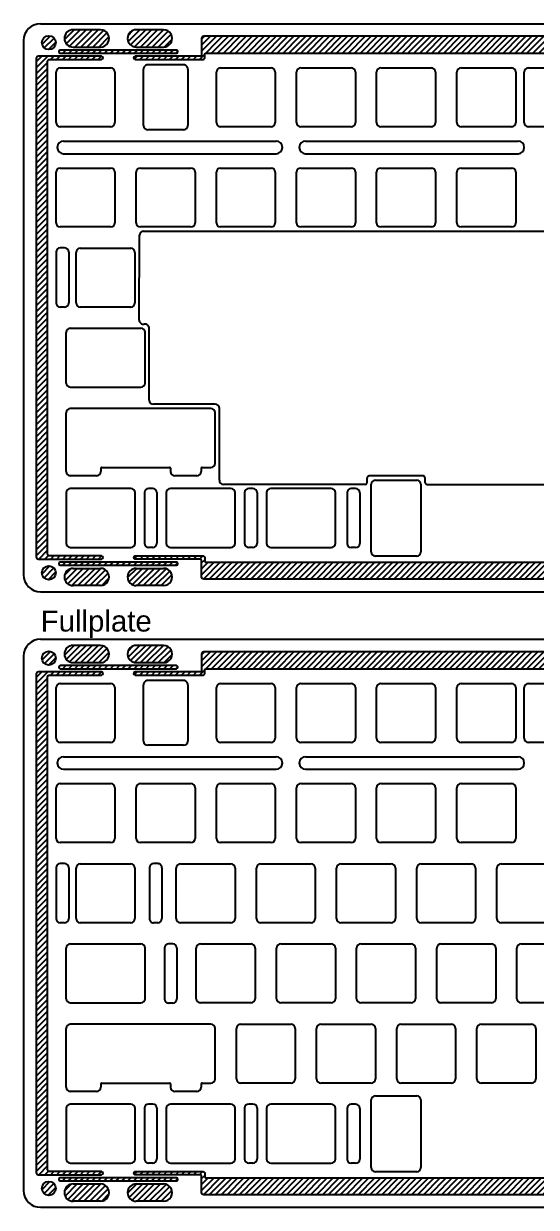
# Model space of a CAD drawing. Header units: inches. Extents: x 2 to 522, y 2 to 437.
# Drawn here: x 2 to 123.8, y 2.1 to 283.4 of the extents above; entities that cross this region are included whole.
import ezdxf

# ---------------------------------------------------------------- set-up
doc = ezdxf.new("R2010")
doc.units = ezdxf.units.IN
doc.header["$MEASUREMENT"] = 0
doc.linetypes.add('solid', pattern=[0])
doc.layers.add('hatch', color=7, linetype='Continuous')
doc.layers.add('last', color=3, linetype='Continuous')
doc.styles.get("Standard").update_dxf_attribs({"font": 'Arial.ttf'})

msp = doc.modelspace()

# ---------------------------------------------------------------- hatches: boundary and pattern name
at = {"layer": 'hatch'}
h = msp.add_hatch(dxfattribs=at)
h.set_pattern_fill('ANSI31', color=256, scale=8)
h.set_pattern_definition([(45, (7e-13, 146.3113), (-0.7071068, 0.7071068), [])])
h.paths.add_polyline_path([(317.67, 279.89, 0.414214), (317.17, 280.39), (184.67, 280.39, 0.414214), (184.17, 279.89), (184.17, 276.9, 0.414214), (184.67, 276.4), (316.55, 276.4, -0.414214), (316.92, 276.02), (316.92, 275.27, 0.414214), (317.3, 274.9), (333.47, 274.9, 1), (333.47, 275.65), (318.05, 275.65, -0.414214), (317.67, 276.02)])
h.paths.add_polyline_path([(351.27, 277.13), (323.67, 277.13, 0.949744), (323.71, 276.38), (351.27, 276.38, 1)])
h.paths.add_polyline_path([(333.27, 281.94), (326.67, 281.94, 1), (326.67, 277.84), (333.27, 277.84, 1)])
h.paths.add_polyline_path([(348.27, 281.94), (341.67, 281.94, 1), (341.67, 277.84), (348.27, 277.84, 1)])
h.paths.add_polyline_path([(352.32, 278.89, 1), (355.62, 278.89, 1)])
h.paths.add_polyline_path([(356.97, 275.15, 0.414214), (356.47, 275.65), (341.47, 275.65, 1), (341.47, 274.9), (353.78, 274.9, -0.414214), (354.28, 274.4), (354.28, 157.39, -0.414214), (353.78, 156.89), (341.47, 156.89, 1), (341.47, 156.14), (356.47, 156.14, 0.414214), (356.97, 156.64)])
h.paths.add_polyline_path([(351.27, 155.41), (323.71, 155.41, 1.052915), (323.67, 154.66), (351.27, 154.66, 1)])
h.paths.add_polyline_path([(341.67, 153.94, 1), (341.67, 149.84), (348.27, 149.84, 1), (348.27, 153.94), (348.27, 153.94, -1), (348.27, 149.84), (348.27, 149.84, 1), (348.27, 153.94)])
h.paths.add_polyline_path([(333.34, 156.89), (317.3, 156.89, 0.414214), (316.92, 156.51), (316.92, 155.76, -0.414214), (316.55, 155.39), (184.67, 155.39, 0.414214), (184.17, 154.89), (184.17, 151.89, 0.414214), (184.67, 151.39), (317.17, 151.39, 0.414214), (317.67, 151.89), (317.67, 155.76, -0.414214), (318.05, 156.14), (333.34, 156.14, 1)])
h.paths.add_polyline_path([(352.32, 152.89, 1), (355.62, 152.89, 1)])
h.paths.add_polyline_path([(186.67, 150.27), (175.27, 150.27, 1), (175.27, 149.52), (186.67, 149.52, 1)])
h.paths.add_polyline_path([(179.32, 152.89, 1), (182.62, 152.89, 1)])
h.paths.add_polyline_path([(177.77, 154.89, 0.414214), (177.27, 155.39), (160.02, 155.39, -0.414214), (159.02, 156.39), (159.02, 173.89, 0.414214), (158.02, 174.89), (130.11, 174.89, 0.414214), (129.11, 173.89), (129.11, 156.39, -0.414214), (128.11, 155.39), (45.4, 155.39, -0.414214), (45.02, 155.76), (45.02, 156.51, 0.414214), (44.65, 156.89), (28.47, 156.89, 1), (28.47, 156.14), (43.9, 156.14, -0.414214), (44.27, 155.76), (44.27, 151.89, 0.414214), (44.77, 151.39), (177.27, 151.39, 0.414214), (177.77, 151.89)])
h.paths.add_polyline_path([(38.27, 155.41), (10.67, 155.41, 1), (10.67, 154.66), (38.27, 154.66, 1)])
h.paths.add_polyline_path([(6.32, 152.89, 1), (9.62, 152.89, 1)])
h.paths.add_polyline_path([(13.72, 149.84, -1), (13.72, 153.94), (20.22, 153.94, -1), (20.22, 149.84)])
h.paths.add_polyline_path([(28.72, 149.84, -1), (28.72, 153.94), (35.22, 153.94, -1), (35.22, 149.84)])
h.paths.add_polyline_path([(20.47, 156.89), (8.17, 156.89, -0.414214), (7.67, 157.39), (7.67, 274.4, -0.414213), (8.17, 274.9), (20.47, 274.9, 0.999999), (20.47, 275.65), (5.47, 275.65, 0.414214), (4.97, 275.15), (4.97, 156.64, 0.414214), (5.47, 156.14), (20.47, 156.14, 1)])
h.paths.add_polyline_path([(9.62, 278.89, 1), (6.32, 278.89, 1)])
h.paths.add_polyline_path([(20.22, 281.94), (13.72, 281.94, 1), (13.72, 277.84), (20.22, 277.84, 1)])
h.paths.add_polyline_path([(38.27, 277.13), (10.67, 277.13, 1), (10.67, 276.38), (38.27, 276.38, 1)])
h.paths.add_polyline_path([(35.22, 281.94), (28.72, 281.94, 1), (28.72, 277.84), (35.22, 277.84, 1)])
h.paths.add_polyline_path([(177.77, 279.89, 0.414214), (177.27, 280.39), (44.77, 280.39, 0.414214), (44.27, 279.89), (44.27, 276.02, -0.414214), (43.9, 275.65), (28.47, 275.65, 1), (28.47, 274.9), (44.65, 274.9, 0.414214), (45.02, 275.27), (45.02, 276.02, -0.414214), (45.4, 276.4), (177.27, 276.4, 0.414214), (177.77, 276.9)])
h.paths.add_polyline_path([(186.67, 282.27), (175.27, 282.27, 1), (175.27, 281.52), (186.67, 281.52, 1)])
h.paths.add_polyline_path([(179.32, 278.89, 1), (182.62, 278.89, 1)])
h.paths.add_polyline_path([(186.67, 275.02), (175.27, 275.02, 1), (175.27, 274.27), (186.67, 274.27, 1)])
h = msp.add_hatch(dxfattribs=at)
h.set_pattern_fill('ANSI31', color=256, scale=8)
h.paths.add_polyline_path([(317.67, 133.58, 0.414214), (317.17, 134.08), (184.67, 134.08, 0.414214), (184.17, 133.58), (184.17, 130.59, 0.414214), (184.67, 130.09), (316.55, 130.09, -0.414214), (316.92, 129.71), (316.92, 128.96, 0.414214), (317.3, 128.59), (333.47, 128.59, 1), (333.47, 129.34), (318.05, 129.34, -0.414214), (317.67, 129.71)])
h.paths.add_polyline_path([(351.27, 130.82), (323.67, 130.82, 0.949744), (323.71, 130.07), (351.27, 130.07, 1)])
h.paths.add_polyline_path([(333.27, 135.63), (326.67, 135.63, 1), (326.67, 131.53), (333.27, 131.53, 1)])
h.paths.add_polyline_path([(348.27, 135.63), (341.67, 135.63, 1), (341.67, 131.53), (348.27, 131.53, 1)])
h.paths.add_polyline_path([(352.32, 132.58, 1), (355.62, 132.58, 1)])
h.paths.add_polyline_path([(356.97, 128.84, 0.414214), (356.47, 129.34), (341.47, 129.34, 1), (341.47, 128.59), (353.78, 128.59, -0.414214), (354.28, 128.09), (354.28, 11.07, -0.414214), (353.78, 10.57), (341.47, 10.57, 1), (341.47, 9.82), (356.47, 9.82, 0.414214), (356.97, 10.32)])
h.paths.add_polyline_path([(351.27, 9.09), (323.71, 9.09, 1.052915), (323.67, 8.35), (351.27, 8.34, 1)])
h.paths.add_polyline_path([(341.67, 7.63, 1), (341.67, 3.53), (348.27, 3.53, 1), (348.27, 7.63), (348.27, 7.63, -1), (348.27, 3.53), (348.27, 3.53, 1), (348.27, 7.63)])
h.paths.add_polyline_path([(333.34, 10.57), (317.3, 10.57, 0.414214), (316.92, 10.2), (316.92, 9.45, -0.414214), (316.55, 9.07), (184.67, 9.07, 0.414214), (184.17, 8.57), (184.17, 5.58, 0.414214), (184.67, 5.08), (317.17, 5.08, 0.414214), (317.67, 5.58), (317.67, 9.45, -0.414214), (318.05, 9.82), (333.34, 9.82, 1)])
h.paths.add_polyline_path([(352.32, 6.58, 1), (355.62, 6.58, 1)])
h.paths.add_polyline_path([(186.67, 3.96), (175.27, 3.96, 1), (175.27, 3.21), (186.67, 3.21, 1)])
h.paths.add_polyline_path([(179.32, 6.58, 1), (182.62, 6.58, 1)])
h.paths.add_polyline_path([(177.77, 8.57, 0.414214), (177.27, 9.07), (160.02, 9.07, -0.414214), (159.02, 10.07), (159.02, 27.57, 0.414214), (158.02, 28.57), (130.11, 28.57, 0.414214), (129.11, 27.57), (129.11, 10.07, -0.414214), (128.11, 9.07), (45.4, 9.07, -0.414214), (45.02, 9.45), (45.02, 10.2, 0.414214), (44.65, 10.57), (28.47, 10.57, 1), (28.47, 9.82), (43.9, 9.82, -0.414214), (44.27, 9.45), (44.27, 5.58, 0.414214), (44.77, 5.08), (177.27, 5.08, 0.414214), (177.77, 5.58)])
h.paths.add_polyline_path([(38.27, 9.09), (10.67, 9.09, 1), (10.67, 8.34), (38.27, 8.34, 1)])
h.paths.add_polyline_path([(6.32, 6.58, 1), (9.62, 6.58, 1)])
h.paths.add_polyline_path([(13.72, 3.53, -1), (13.72, 7.63), (20.22, 7.63, -1), (20.22, 3.53)])
h.paths.add_polyline_path([(28.72, 3.53, -1), (28.72, 7.63), (35.22, 7.63, -1), (35.22, 3.53)])
h.paths.add_polyline_path([(20.47, 10.57), (8.17, 10.57, -0.414214), (7.67, 11.07), (7.67, 128.09, -0.414213), (8.17, 128.59), (20.47, 128.59, 0.999999), (20.47, 129.34), (5.47, 129.34, 0.414214), (4.97, 128.84), (4.97, 10.32, 0.414214), (5.47, 9.82), (20.47, 9.82, 1)])
h.paths.add_polyline_path([(9.62, 132.58, 1), (6.32, 132.58, 1)])
h.paths.add_polyline_path([(20.22, 135.63), (13.72, 135.63, 1), (13.72, 131.53), (20.22, 131.53, 1)])
h.paths.add_polyline_path([(38.27, 130.82), (10.67, 130.82, 1), (10.67, 130.07), (38.27, 130.07, 1)])
h.paths.add_polyline_path([(35.22, 135.63), (28.72, 135.63, 1), (28.72, 131.53), (35.22, 131.53, 1)])
h.paths.add_polyline_path([(177.77, 133.58, 0.414214), (177.27, 134.08), (44.77, 134.08, 0.414214), (44.27, 133.58), (44.27, 129.71, -0.414214), (43.9, 129.34), (28.47, 129.34, 1), (28.47, 128.59), (44.65, 128.59, 0.414214), (45.02, 128.96), (45.02, 129.71, -0.414214), (45.4, 130.09), (177.27, 130.09, 0.414214), (177.77, 130.59)])
h.paths.add_polyline_path([(186.67, 135.96), (175.27, 135.96, 1), (175.27, 135.21), (186.67, 135.21, 1)])
h.paths.add_polyline_path([(179.32, 132.58, 1), (182.62, 132.58, 1)])
h.paths.add_polyline_path([(186.67, 128.71), (175.27, 128.71, 1), (175.27, 127.96), (186.67, 127.96, 1)])

# ---------------------------------------------------------------- linework, layer by layer
at = {"layer": 'last', "color": 3, "linetype": 'solid'}
for p, q in [((5.97, 283.39), (355.97, 283.39)), ((20.22, 281.94), (13.72, 281.94)), ((35.22, 281.94), (28.72, 281.94)), ((1.97, 279.39), (1.97, 152.39)), ((13.72, 277.84), (20.22, 277.84)), ((28.72, 277.84), (35.22, 277.84)), ((10.67, 272.9), (22.67, 272.9)), ((48.77, 272.9), (60.77, 272.9)), ((67.82, 272.9), (79.82, 272.9)), ((86.87, 272.9), (98.87, 272.9)), ((105.92, 272.9), (117.92, 272.9)), ((121.94, 272.9), (130.47, 272.9)), ((9.67, 259.9), (9.67, 271.9)), ((23.67, 271.9), (23.67, 259.9)), ((30.46, 259.2), (30.46, 272.6)), ((40.98, 272.6), (40.98, 259.2)), ((47.77, 259.9), (47.77, 271.9)), ((61.77, 271.9), (61.77, 259.9)), ((66.82, 259.9), (66.82, 271.9)), ((80.82, 271.9), (80.82, 259.9)), ((85.87, 259.9), (85.87, 271.9)), ((99.87, 271.9), (99.87, 259.9)), ((104.92, 259.9), (104.92, 271.9)), ((118.92, 271.9), (118.92, 259.9)), ((120.94, 259.9), (120.94, 271.9)), ((22.67, 258.9), (10.67, 258.9)), ((60.77, 258.9), (48.77, 258.9)), ((79.82, 258.9), (67.82, 258.9)), ((98.87, 258.9), (86.87, 258.9)), ((117.92, 258.9), (105.92, 258.9)), ((130.47, 258.9), (121.94, 258.9)), ((39.98, 258.2), (31.46, 258.2)), ((11.47, 255.49), (61.97, 255.49)), ((68.97, 255.49), (119.47, 255.49)), ((11.47, 252.49), (61.97, 252.49)), ((68.97, 252.49), (119.47, 252.49)), ((9.67, 236.08), (9.67, 248.08)), ((10.67, 249.08), (22.67, 249.08)), ((23.67, 248.08), (23.67, 236.08)), ((28.72, 236.08), (28.72, 248.08)), ((29.72, 249.08), (41.72, 249.08)), ((42.72, 248.08), (42.72, 236.08)), ((47.77, 236.08), (47.77, 248.08)), ((48.77, 249.08), (60.77, 249.08)), ((61.77, 248.08), (61.77, 236.08)), ((66.82, 236.08), (66.82, 248.08)), ((67.82, 249.08), (79.82, 249.08)), ((80.82, 248.08), (80.82, 236.08)), ((85.87, 236.08), (85.87, 248.08)), ((86.87, 249.08), (98.87, 249.08)), ((99.87, 248.08), (99.87, 236.08)), ((104.92, 236.08), (104.92, 248.08)), ((105.92, 249.08), (117.92, 249.08)), ((118.92, 248.08), (118.92, 236.08)), ((22.67, 235.08), (10.67, 235.08)), ((41.72, 235.08), (29.72, 235.08)), ((60.77, 235.08), (48.77, 235.08)), ((79.82, 235.08), (67.82, 235.08)), ((98.87, 235.08), (86.87, 235.08)), ((117.92, 235.08), (105.92, 235.08)), ((9.67, 229.08), (9.67, 217.01)), ((11.67, 230.08), (10.67, 230.08)), ((12.67, 229.08), (12.67, 217.01)), ((14.43, 217.03), (14.43, 229.03)), ((15.43, 230.03), (27.43, 230.03)), ((28.43, 229.03), (28.43, 217.03)), ((11.67, 216.01), (10.67, 216.01)), ((27.43, 216.03), (15.43, 216.03)), ((13.06, 210.99), (29.82, 210.99)), ((12.06, 197.99), (12.06, 209.99)), ((30.82, 197.99), (30.82, 209.99)), ((13.06, 196.99), (29.82, 196.99)), ((46.49, 191.93), (13.06, 191.93)), ((12.06, 176.92), (12.06, 190.93)), ((47.49, 178.93), (47.49, 190.93)), ((20.3, 177.73), (20.3, 176.92)), ((20.5, 177.93), (36.67, 177.93)), ((36.87, 177.73), (36.87, 176.92)), ((44.17, 177.73), (44.17, 176.92)), ((44.37, 177.93), (46.49, 177.93)), ((19.3, 175.92), (13.06, 175.92)), ((43.17, 175.92), (37.87, 175.92)), ((85.6, 174.91), (95.4, 174.91)), ((12.06, 171.89), (12.06, 159.89)), ((27.44, 172.89), (13.06, 172.89)), ((28.44, 159.89), (28.44, 171.89)), ((30.66, 171.93), (30.66, 159.89)), ((32.66, 172.93), (31.66, 172.93)), ((33.66, 171.93), (33.66, 159.89)), ((35.87, 171.89), (35.87, 159.89)), ((51.25, 172.89), (36.87, 172.89)), ((52.25, 159.89), (52.25, 171.89)), ((54.47, 171.93), (54.47, 159.89)), ((56.47, 172.93), (55.47, 172.93)), ((57.47, 171.93), (57.47, 159.89)), ((59.69, 171.89), (59.69, 159.89)), ((75.07, 172.89), (60.69, 172.89)), ((76.07, 159.89), (76.07, 171.89)), ((78.84, 171.91), (78.84, 159.87)), ((80.84, 172.91), (79.84, 172.91)), ((81.84, 171.91), (81.84, 159.87)), ((84.6, 157.87), (84.6, 173.91)), ((96.4, 173.91), (96.4, 157.87)), ((13.06, 158.89), (27.44, 158.89)), ((32.66, 158.89), (31.66, 158.89)), ((36.87, 158.89), (51.25, 158.89)), ((56.47, 158.89), (55.47, 158.89)), ((60.69, 158.89), (75.07, 158.89)), ((80.84, 158.87), (79.84, 158.87)), ((95.4, 156.87), (85.6, 156.87)), ((13.72, 153.94), (20.22, 153.94)), ((28.72, 153.94), (35.22, 153.94)), ((20.22, 149.84), (13.72, 149.84)), ((35.22, 149.84), (28.72, 149.84)), ((5.97, 148.39), (355.97, 148.39)), ((5.97, 137.08), (355.97, 137.08)), ((20.22, 135.63), (13.72, 135.63)), ((35.22, 135.63), (28.72, 135.63)), ((1.97, 133.08), (1.97, 6.08)), ((13.72, 131.53), (20.22, 131.53)), ((28.72, 131.53), (35.22, 131.53)), ((9.67, 113.59), (9.67, 125.59)), ((10.67, 126.59), (22.67, 126.59)), ((23.67, 125.59), (23.67, 113.59)), ((30.46, 112.89), (30.46, 126.29)), ((40.98, 126.29), (40.98, 112.89)), ((47.77, 113.59), (47.77, 125.59)), ((48.77, 126.59), (60.77, 126.59)), ((61.77, 125.59), (61.77, 113.59)), ((66.82, 113.59), (66.82, 125.59)), ((67.82, 126.59), (79.82, 126.59)), ((80.82, 125.59), (80.82, 113.59)), ((85.87, 113.59), (85.87, 125.59)), ((86.87, 126.59), (98.87, 126.59)), ((99.87, 125.59), (99.87, 113.59)), ((104.92, 113.59), (104.92, 125.59)), ((105.92, 126.59), (117.92, 126.59)), ((118.92, 125.59), (118.92, 113.59)), ((120.94, 113.59), (120.94, 125.59)), ((121.94, 126.59), (130.47, 126.59)), ((22.67, 112.59), (10.67, 112.59)), ((60.77, 112.59), (48.77, 112.59)), ((79.82, 112.59), (67.82, 112.59)), ((98.87, 112.59), (86.87, 112.59)), ((117.92, 112.59), (105.92, 112.59)), ((130.47, 112.59), (121.94, 112.59)), ((39.98, 111.89), (31.46, 111.89)), ((11.47, 109.18), (61.97, 109.18)), ((68.97, 109.18), (119.47, 109.18)), ((11.47, 106.18), (61.97, 106.18)), ((68.97, 106.18), (119.47, 106.18)), ((9.67, 89.77), (9.67, 101.77)), ((10.67, 102.77), (22.67, 102.77)), ((23.67, 101.77), (23.67, 89.77)), ((28.72, 89.77), (28.72, 101.77)), ((29.72, 102.77), (41.72, 102.77)), ((42.72, 101.77), (42.72, 89.77)), ((47.77, 89.77), (47.77, 101.77)), ((48.77, 102.77), (60.77, 102.77)), ((61.77, 101.77), (61.77, 89.77)), ((66.82, 89.77), (66.82, 101.77)), ((67.82, 102.77), (79.82, 102.77)), ((80.82, 101.77), (80.82, 89.77)), ((85.87, 89.77), (85.87, 101.77)), ((86.87, 102.77), (98.87, 102.77)), ((99.87, 101.77), (99.87, 89.77)), ((104.92, 89.77), (104.92, 101.77)), ((105.92, 102.77), (117.92, 102.77)), ((118.92, 101.77), (118.92, 89.77)), ((22.67, 88.77), (10.67, 88.77)), ((41.72, 88.77), (29.72, 88.77)), ((60.77, 88.77), (48.77, 88.77)), ((79.82, 88.77), (67.82, 88.77)), ((98.87, 88.77), (86.87, 88.77)), ((117.92, 88.77), (105.92, 88.77)), ((9.67, 82.77), (9.67, 70.7)), ((11.67, 83.77), (10.67, 83.77)), ((12.67, 82.77), (12.67, 70.7)), ((14.43, 70.72), (14.43, 82.72)), ((15.43, 83.72), (27.43, 83.72)), ((28.43, 82.72), (28.43, 70.72)), ((31.85, 82.77), (31.85, 70.7)), ((33.85, 83.77), (32.85, 83.77)), ((34.85, 82.77), (34.85, 70.7)), ((38.24, 70.72), (38.24, 82.72)), ((39.24, 83.72), (51.24, 83.72)), ((52.24, 82.72), (52.24, 70.72)), ((57.29, 70.72), (57.29, 82.72)), ((58.29, 83.72), (70.29, 83.72)), ((71.29, 82.72), (71.29, 70.72)), ((76.34, 70.72), (76.34, 82.72)), ((77.34, 83.72), (89.34, 83.72)), ((90.34, 82.72), (90.34, 70.72)), ((95.39, 70.72), (95.39, 82.72)), ((96.39, 83.72), (108.39, 83.72)), ((109.39, 82.72), (109.39, 70.72)), ((114.44, 70.72), (114.44, 82.72)), ((115.44, 83.72), (127.44, 83.72)), ((11.67, 69.7), (10.67, 69.7)), ((27.43, 69.72), (15.43, 69.72)), ((33.85, 69.7), (32.85, 69.7)), ((51.24, 69.72), (39.24, 69.72)), ((70.29, 69.72), (58.29, 69.72)), ((89.34, 69.72), (77.34, 69.72)), ((108.39, 69.72), (96.39, 69.72)), ((127.44, 69.72), (115.44, 69.72)), ((37.41, 64.71), (36.41, 64.71)), ((12.06, 51.67), (12.06, 63.67)), ((13.06, 64.67), (29.82, 64.67)), ((30.82, 51.67), (30.82, 63.67)), ((35.41, 63.71), (35.41, 51.64)), ((38.41, 63.71), (38.41, 51.64)), ((43.01, 51.67), (43.01, 63.67)), ((44.01, 64.67), (56.01, 64.67)), ((57.01, 63.67), (57.01, 51.67)), ((62.06, 51.67), (62.06, 63.67)), ((63.06, 64.67), (75.06, 64.67)), ((76.06, 63.67), (76.06, 51.67)), ((81.11, 51.67), (81.11, 63.67)), ((82.11, 64.67), (94.11, 64.67)), ((95.11, 63.67), (95.11, 51.67)), ((100.16, 51.67), (100.16, 63.67)), ((101.16, 64.67), (113.16, 64.67)), ((114.16, 63.67), (114.16, 51.67)), ((119.21, 51.67), (119.21, 63.67)), ((120.21, 64.67), (132.21, 64.67)), ((13.06, 50.67), (29.82, 50.67)), ((37.41, 50.64), (36.41, 50.64)), ((56.01, 50.67), (44.01, 50.67)), ((75.06, 50.67), (63.06, 50.67)), ((94.11, 50.67), (82.11, 50.67)), ((113.16, 50.67), (101.16, 50.67)), ((132.21, 50.67), (120.21, 50.67)), ((46.49, 45.62), (13.06, 45.62)), ((53.53, 45.62), (65.53, 45.62)), ((72.58, 45.62), (84.58, 45.62)), ((91.63, 45.62), (103.63, 45.62)), ((110.68, 45.62), (122.68, 45.62)), ((12.06, 30.61), (12.06, 44.62)), ((47.49, 32.62), (47.49, 44.62)), ((52.53, 32.62), (52.53, 44.62)), ((66.53, 44.62), (66.53, 32.62)), ((71.58, 32.62), (71.58, 44.62)), ((85.58, 44.62), (85.58, 32.62)), ((90.63, 32.62), (90.63, 44.62)), ((104.63, 44.62), (104.63, 32.62)), ((109.68, 32.62), (109.68, 44.62)), ((123.68, 44.62), (123.68, 32.62)), ((20.3, 31.42), (20.3, 30.61)), ((20.5, 31.62), (36.67, 31.62)), ((36.87, 31.42), (36.87, 30.61)), ((44.17, 31.42), (44.17, 30.61)), ((44.37, 31.62), (46.49, 31.62)), ((65.53, 31.62), (53.53, 31.62)), ((84.58, 31.62), (72.58, 31.62)), ((103.63, 31.62), (91.63, 31.62)), ((122.68, 31.62), (110.68, 31.62)), ((19.3, 29.61), (13.06, 29.61)), ((43.17, 29.61), (37.87, 29.61)), ((85.6, 28.59), (95.4, 28.59)), ((12.06, 25.57), (12.06, 13.57)), ((27.44, 26.57), (13.06, 26.57)), ((28.44, 13.57), (28.44, 25.57)), ((30.66, 25.62), (30.66, 13.58)), ((32.66, 26.62), (31.66, 26.62)), ((33.66, 25.62), (33.66, 13.58)), ((35.87, 25.57), (35.87, 13.57)), ((51.25, 26.57), (36.87, 26.57)), ((52.25, 13.57), (52.25, 25.57)), ((54.47, 25.62), (54.47, 13.58)), ((56.47, 26.62), (55.47, 26.62)), ((57.47, 25.62), (57.47, 13.58)), ((59.69, 25.57), (59.69, 13.57)), ((75.07, 26.57), (60.69, 26.57)), ((76.07, 13.57), (76.07, 25.57)), ((78.84, 25.59), (78.84, 13.55)), ((80.84, 26.59), (79.84, 26.59)), ((81.84, 25.59), (81.84, 13.55)), ((84.6, 11.55), (84.6, 27.59)), ((96.4, 27.59), (96.4, 11.55)), ((13.06, 12.57), (27.44, 12.57)), ((32.66, 12.58), (31.66, 12.58)), ((36.87, 12.57), (51.25, 12.57)), ((56.47, 12.58), (55.47, 12.58)), ((60.69, 12.57), (75.07, 12.57)), ((80.84, 12.55), (79.84, 12.55)), ((95.4, 10.55), (85.6, 10.55)), ((13.72, 7.63), (20.22, 7.63)), ((28.72, 7.63), (35.22, 7.63)), ((20.22, 3.53), (13.72, 3.53)), ((35.22, 3.53), (28.72, 3.53)), ((5.97, 2.08), (355.97, 2.08))]:
    msp.add_line(p, q, dxfattribs=at)
at = {"layer": 'last', "color": 3, "linetype": 'Continuous'}
for p, q in [((30.47, 234.08), (256.75, 234.04)), ((29.43, 212.95), (29.47, 233.09)), ((31.81, 193.93), (31.81, 210.98)), ((47.48, 192.93), (32.81, 192.93)), ((48.48, 174.88), (48.48, 191.93)), ((83.1, 173.88), (49.48, 173.88))]:
    msp.add_line(p, q, dxfattribs=at)
at = {"layer": 'last', "color": 3}
for p, q in [((83.6, 174.38), (83.6, 175.41)), ((96.9, 175.91), (84.1, 175.91)), ((97.4, 174.38), (97.4, 175.41)), ((97.9, 173.88), (127.61, 173.88))]:
    msp.add_line(p, q, dxfattribs=at)
for points in [[(28.47, 274.9), (44.65, 274.9, 0.414214), (45.02, 275.27), (45.02, 276.02, -0.414214), (45.4, 276.4), (177.27, 276.4, 0.414214), (177.77, 276.9), (177.77, 279.89, 0.414214), (177.27, 280.39), (44.77, 280.39, 0.414214), (44.27, 279.89), (44.27, 276.02, -0.414214), (43.9, 275.65), (28.47, 275.65, 1)], [(10.67, 276.38), (38.27, 276.38, 1), (38.27, 277.13), (10.67, 277.13, 1)], [(20.47, 156.14, 1), (20.47, 156.89), (8.17, 156.89, -0.414214), (7.67, 157.39), (7.67, 274.4, -0.414213), (8.17, 274.9), (20.47, 274.9, 1), (20.47, 275.65), (5.47, 275.65, 0.414214), (4.97, 275.15), (4.97, 156.64, 0.414214), (5.47, 156.14)], [(177.77, 154.89), (177.77, 151.89, -0.414214), (177.27, 151.39), (44.77, 151.39, -0.414214), (44.27, 151.89), (44.27, 155.76, 0.414214), (43.9, 156.14), (28.47, 156.14, -1), (28.47, 156.89), (44.65, 156.89, -0.414214), (45.02, 156.51), (45.02, 155.76, 0.414214), (45.4, 155.39), (128.11, 155.39, 0.414214), (129.11, 156.39), (129.11, 173.89, -0.414214), (130.11, 174.89), (158.02, 174.89, -0.414214), (159.02, 173.89), (159.02, 156.39, 0.414214), (160.02, 155.39), (177.27, 155.39, -0.414214)], [(10.67, 155.41, 1), (10.67, 154.66), (38.27, 154.66, 1), (38.27, 155.41)], [(28.47, 128.59), (44.65, 128.59, 0.414214), (45.02, 128.96), (45.02, 129.71, -0.414214), (45.4, 130.09), (177.27, 130.09, 0.414214), (177.77, 130.59), (177.77, 133.58, 0.414214), (177.27, 134.08), (44.77, 134.08, 0.414214), (44.27, 133.58), (44.27, 129.71, -0.414214), (43.9, 129.34), (28.47, 129.34, 1)], [(10.67, 130.07), (38.27, 130.07, 1), (38.27, 130.82), (10.67, 130.82, 1)], [(20.47, 9.82, 1), (20.47, 10.57), (8.17, 10.57, -0.414214), (7.67, 11.07), (7.67, 128.09, -0.414213), (8.17, 128.59), (20.47, 128.59, 1), (20.47, 129.34), (5.47, 129.34, 0.414214), (4.97, 128.84), (4.97, 10.32, 0.414214), (5.47, 9.82)], [(177.77, 8.57), (177.77, 5.58, -0.414214), (177.27, 5.08), (44.77, 5.08, -0.414214), (44.27, 5.58), (44.27, 9.45, 0.414214), (43.9, 9.82), (28.47, 9.82, -1), (28.47, 10.57), (44.65, 10.57, -0.414214), (45.02, 10.2), (45.02, 9.45, 0.414214), (45.4, 9.07), (128.11, 9.07, 0.414214), (129.11, 10.07), (129.11, 27.57, -0.414214), (130.11, 28.57), (158.02, 28.57, -0.414214), (159.02, 27.57), (159.02, 10.07, 0.414214), (160.02, 9.07), (177.27, 9.07, -0.414214)], [(10.67, 9.09, 1), (10.67, 8.34), (38.27, 8.34, 1), (38.27, 9.09)]]:
    msp.add_lwpolyline(points, format="xyb", close=True, dxfattribs=at)
at = {"layer": 'last', "color": 3, "linetype": 'solid'}
for points in [[(40.98, 272.6, 0.414214), (39.98, 273.6), (31.46, 273.6, 0.414214), (30.46, 272.6)], [(40.98, 126.29, 0.414214), (39.98, 127.29), (31.46, 127.29, 0.414214), (30.46, 126.29)]]:
    msp.add_lwpolyline(points, format="xyb", dxfattribs=at)
for centre in [(7.97, 278.89), (7.97, 152.89), (7.97, 132.58), (7.97, 6.58)]:
    msp.add_circle(centre, 1.65, dxfattribs=at)
for centre, radius, start, end in [((5.97, 279.39), 4, 90, 180), ((13.72, 279.89), 2.05, 90, 270), ((20.22, 279.89), 2.05, 269.9999, 90.0001), ((28.72, 279.89), 2.05, 90, 270), ((35.22, 279.89), 2.05, 269.9999, 90.0001), ((10.67, 271.9), 1, 90, 180), ((22.67, 271.9), 1, 0, 90), ((48.77, 271.9), 1, 90, 180), ((60.77, 271.9), 1, 0, 90), ((67.82, 271.9), 1, 90, 180), ((79.82, 271.9), 1, 0, 90), ((86.87, 271.9), 1, 90, 180), ((98.87, 271.9), 1, 0, 90), ((105.92, 271.9), 1, 90, 180), ((117.92, 271.9), 1, 0, 90), ((121.94, 271.9), 1, 90, 180), ((10.67, 259.9), 1, 180, 270), ((22.67, 259.9), 1, 270, 0), ((31.46, 259.2), 1, 180, 270), ((39.98, 259.2), 1, 270, 0), ((48.77, 259.9), 1, 180, 270), ((60.77, 259.9), 1, 270, 0), ((67.82, 259.9), 1, 180, 270), ((79.82, 259.9), 1, 270, 0), ((86.87, 259.9), 1, 180, 270), ((98.87, 259.9), 1, 270, 0), ((105.92, 259.9), 1, 180, 270), ((117.92, 259.9), 1, 270, 0), ((121.94, 259.9), 1, 180, 270), ((11.47, 253.99), 1.5, 90, 270), ((61.97, 253.99), 1.5, 270, 90), ((68.97, 253.99), 1.5, 90, 270), ((119.47, 253.99), 1.5, 270, 90), ((10.67, 248.08), 1, 90, 180), ((22.67, 248.08), 1, 0, 90), ((29.72, 248.08), 1, 90, 180), ((41.72, 248.08), 1, 0, 90), ((48.77, 248.08), 1, 90, 180), ((60.77, 248.08), 1, 0, 90), ((67.82, 248.08), 1, 90, 180), ((79.82, 248.08), 1, 0, 90), ((86.87, 248.08), 1, 90, 180), ((98.87, 248.08), 1, 360, 90), ((105.92, 248.08), 1, 90, 180), ((117.92, 248.08), 1, 0, 90), ((10.67, 236.08), 1, 180, 270), ((22.67, 236.08), 1, 270, 0), ((29.72, 236.08), 1, 180, 270), ((41.72, 236.08), 1, 270, 0), ((48.77, 236.08), 1, 180, 270), ((60.77, 236.08), 1, 270, 0), ((67.82, 236.08), 1, 180, 270), ((79.82, 236.08), 1, 270, 0), ((86.87, 236.08), 1, 180, 270), ((98.87, 236.08), 1, 270, 0), ((105.92, 236.08), 1, 180, 270), ((117.92, 236.08), 1, 270, 0), ((10.67, 229.08), 1, 90, 180), ((11.67, 229.08), 1, 0, 90), ((15.43, 229.03), 1, 90, 180), ((27.43, 229.03), 1, 360, 90), ((10.67, 217.01), 1, 180, 270), ((11.67, 217.01), 1, 270, 0), ((15.43, 217.03), 1, 180, 270), ((27.43, 217.03), 1, 270, 0), ((13.06, 209.99), 1, 90, 180), ((29.82, 209.99), 1, 0, 90), ((13.06, 197.99), 1, 180, 270), ((29.82, 197.99), 1, 270, 0), ((13.06, 190.93), 1, 90, 180), ((46.49, 190.93), 1, 0, 90), ((20.5, 177.73), 0.2, 90, 180), ((36.67, 177.73), 0.2, 0, 90), ((44.37, 177.73), 0.2, 90, 180), ((46.49, 178.93), 1, 270, 0), ((13.06, 176.92), 1, 180, 270), ((19.3, 176.92), 1, 270, 360), ((37.87, 176.92), 1, 180, 270), ((43.17, 176.92), 1, 270, 360), ((85.6, 173.91), 1, 90, 180), ((95.4, 173.91), 1, 360, 90), ((13.06, 171.89), 1, 90, 180), ((27.44, 171.89), 1, 0, 90), ((31.66, 171.93), 1, 90, 180), ((32.66, 171.93), 1, 0, 90), ((36.87, 171.89), 1, 90, 180), ((51.25, 171.89), 1, 0, 90), ((55.47, 171.93), 1, 90, 180), ((56.47, 171.93), 1, 0, 90), ((60.69, 171.89), 1, 90, 180), ((75.07, 171.89), 1, 0, 90), ((79.84, 171.91), 1, 90, 180), ((80.84, 171.91), 1, 0, 90), ((13.06, 159.89), 1, 180, 270), ((27.44, 159.89), 1, 270, 0), ((31.66, 159.89), 1, 180, 270), ((32.66, 159.89), 1, 270, 0), ((36.87, 159.89), 1, 180, 270), ((51.25, 159.89), 1, 270, 0), ((55.47, 159.89), 1, 180, 270), ((56.47, 159.89), 1, 270, 0), ((60.69, 159.89), 1, 180, 270), ((75.07, 159.89), 1, 270, 0), ((79.84, 159.87), 1, 180, 270), ((80.84, 159.87), 1, 270, 0), ((85.6, 157.87), 1, 180, 270), ((95.4, 157.87), 1, 270, 360), ((5.97, 152.39), 4, 180, 270), ((13.72, 151.89), 2.05, 90, 270), ((20.22, 151.89), 2.05, 269.9999, 90.0001), ((28.72, 151.89), 2.05, 90, 270), ((35.22, 151.89), 2.05, 269.9999, 90.0001), ((5.97, 133.08), 4, 90, 180), ((13.72, 133.58), 2.05, 90, 270), ((20.22, 133.58), 2.05, 269.9999, 90.0001), ((28.72, 133.58), 2.05, 90, 270), ((35.22, 133.58), 2.05, 269.9999, 90.0001), ((10.67, 125.59), 1, 90, 180), ((22.67, 125.59), 1, 0, 90), ((48.77, 125.59), 1, 90, 180), ((60.77, 125.59), 1, 0, 90), ((67.82, 125.59), 1, 90, 180), ((79.82, 125.59), 1, 0, 90), ((86.87, 125.59), 1, 90, 180), ((98.87, 125.59), 1, 0, 90), ((105.92, 125.59), 1, 90, 180), ((117.92, 125.59), 1, 0, 90), ((121.94, 125.59), 1, 90, 180), ((10.67, 113.59), 1, 180, 270), ((22.67, 113.59), 1, 270, 0), ((31.46, 112.89), 1, 180, 270), ((39.98, 112.89), 1, 270, 0), ((48.77, 113.59), 1, 180, 270), ((60.77, 113.59), 1, 270, 0), ((67.82, 113.59), 1, 180, 270), ((79.82, 113.59), 1, 270, 0), ((86.87, 113.59), 1, 180, 270), ((98.87, 113.59), 1, 270, 0), ((105.92, 113.59), 1, 180, 270), ((117.92, 113.59), 1, 270, 0), ((121.94, 113.59), 1, 180, 270), ((11.47, 107.68), 1.5, 90, 270), ((61.97, 107.68), 1.5, 270, 90), ((68.97, 107.68), 1.5, 90, 270), ((119.47, 107.68), 1.5, 270, 90), ((10.67, 101.77), 1, 90, 180), ((22.67, 101.77), 1, 0, 90), ((29.72, 101.77), 1, 90, 180), ((41.72, 101.77), 1, 0, 90), ((48.77, 101.77), 1, 90, 180), ((60.77, 101.77), 1, 0, 90), ((67.82, 101.77), 1, 90, 180), ((79.82, 101.77), 1, 0, 90), ((86.87, 101.77), 1, 90, 180), ((98.87, 101.77), 1, 360, 90), ((105.92, 101.77), 1, 90, 180), ((117.92, 101.77), 1, 0, 90), ((10.67, 89.77), 1, 180, 270), ((22.67, 89.77), 1, 270, 0), ((29.72, 89.77), 1, 180, 270), ((41.72, 89.77), 1, 270, 0), ((48.77, 89.77), 1, 180, 270), ((60.77, 89.77), 1, 270, 0), ((67.82, 89.77), 1, 180, 270), ((79.82, 89.77), 1, 270, 0), ((86.87, 89.77), 1, 180, 270), ((98.87, 89.77), 1, 270, 0), ((105.92, 89.77), 1, 180, 270), ((117.92, 89.77), 1, 270, 0), ((10.67, 82.77), 1, 90, 180), ((11.67, 82.77), 1, 0, 90), ((15.43, 82.72), 1, 90, 180), ((27.43, 82.72), 1, 360, 90), ((32.85, 82.77), 1, 90, 179.9988), ((33.85, 82.77), 1, 359.9988, 90), ((39.24, 82.72), 1, 90, 180), ((51.24, 82.72), 1, 360, 90), ((58.29, 82.72), 1, 90, 180), ((70.29, 82.72), 1, 360, 90), ((77.34, 82.72), 1, 90, 180), ((89.34, 82.72), 1, 360, 90), ((96.39, 82.72), 1, 90, 180), ((108.39, 82.72), 1, 360, 90), ((115.44, 82.72), 1, 90, 180), ((10.67, 70.7), 1, 180, 270), ((11.67, 70.7), 1, 270, 0), ((15.43, 70.72), 1, 180, 270), ((27.43, 70.72), 1, 270, 0), ((32.85, 70.7), 1, 179.9988, 270), ((33.85, 70.7), 1, 270, 359.9988), ((39.24, 70.72), 1, 180, 270), ((51.24, 70.72), 1, 270, 0), ((58.29, 70.72), 1, 180, 270), ((70.29, 70.72), 1, 270, 0), ((77.34, 70.72), 1, 180, 270), ((89.34, 70.72), 1, 270, 0), ((96.39, 70.72), 1, 180, 270), ((108.39, 70.72), 1, 270, 0), ((115.44, 70.72), 1, 180, 270), ((36.41, 63.71), 1, 90, 180), ((37.41, 63.71), 1, 0, 90), ((13.06, 63.67), 1, 90, 180), ((29.82, 63.67), 1, 0, 90), ((44.01, 63.67), 1, 90, 180), ((56.01, 63.67), 1, 0, 90), ((63.06, 63.67), 1, 90, 180), ((75.06, 63.67), 1, 0, 90), ((82.11, 63.67), 1, 90, 180), ((94.11, 63.67), 1, 0, 90), ((101.16, 63.67), 1, 90, 180), ((113.16, 63.67), 1, 0, 90), ((120.21, 63.67), 1, 90, 180), ((13.06, 51.67), 1, 180, 270), ((29.82, 51.67), 1, 270, 0), ((36.41, 51.64), 1, 180, 270), ((37.41, 51.64), 1, 270, 0), ((44.01, 51.67), 1, 180, 270), ((56.01, 51.67), 1, 270, 0), ((63.06, 51.67), 1, 180, 270), ((75.06, 51.67), 1, 270, 0), ((82.11, 51.67), 1, 180, 270), ((94.11, 51.67), 1, 270, 0), ((101.16, 51.67), 1, 180, 270), ((113.16, 51.67), 1, 270, 0), ((120.21, 51.67), 1, 180, 270), ((13.06, 44.62), 1, 90, 180), ((46.49, 44.62), 1, 0, 90), ((53.53, 44.62), 1, 90, 180), ((65.53, 44.62), 1, 0, 90), ((72.58, 44.62), 1, 90, 180), ((84.58, 44.62), 1, 0, 90), ((91.63, 44.62), 1, 90, 180), ((103.63, 44.62), 1, 0, 90), ((110.68, 44.62), 1, 90, 180), ((122.68, 44.62), 1, 0, 90), ((20.5, 31.42), 0.2, 90, 180), ((36.67, 31.42), 0.2, 0, 90), ((44.37, 31.42), 0.2, 90, 180), ((46.49, 32.62), 1, 270, 0), ((53.53, 32.62), 1, 180, 270), ((65.53, 32.62), 1, 270, 0), ((72.58, 32.62), 1, 180, 270), ((84.58, 32.62), 1, 270, 0), ((91.63, 32.62), 1, 180, 270), ((103.63, 32.62), 1, 270, 0), ((110.68, 32.62), 1, 180, 270), ((122.68, 32.62), 1, 270, 0), ((13.06, 30.61), 1, 180, 270), ((19.3, 30.61), 1, 270, 360), ((37.87, 30.61), 1, 180, 270), ((43.17, 30.61), 1, 270, 360), ((85.6, 27.59), 1, 90, 180), ((95.4, 27.59), 1, 360, 90), ((13.06, 25.57), 1, 90, 180), ((27.44, 25.57), 1, 0, 90), ((31.66, 25.62), 1, 90, 180), ((32.66, 25.62), 1, 0, 90), ((36.87, 25.57), 1, 90, 180), ((51.25, 25.57), 1, 0, 90), ((55.47, 25.62), 1, 90, 180), ((56.47, 25.62), 1, 0, 90), ((60.69, 25.57), 1, 90, 180), ((75.07, 25.57), 1, 0, 90), ((79.84, 25.59), 1, 90, 180), ((80.84, 25.59), 1, 0, 90), ((13.06, 13.57), 1, 180, 270), ((27.44, 13.57), 1, 270, 0), ((31.66, 13.58), 1, 180, 270), ((32.66, 13.58), 1, 270, 0), ((36.87, 13.57), 1, 180, 270), ((51.25, 13.57), 1, 270, 0), ((55.47, 13.58), 1, 180, 270), ((56.47, 13.58), 1, 270, 0), ((60.69, 13.57), 1, 180, 270), ((75.07, 13.57), 1, 270, 0), ((79.84, 13.55), 1, 180, 270), ((80.84, 13.55), 1, 270, 0), ((85.6, 11.55), 1, 180, 270), ((95.4, 11.55), 1, 270, 360), ((5.97, 6.08), 4, 180, 270), ((13.72, 5.58), 2.05, 90, 270), ((20.22, 5.58), 2.05, 269.9999, 90.0001), ((28.72, 5.58), 2.05, 90, 270), ((35.22, 5.58), 2.05, 269.9999, 90.0001)]:
    msp.add_arc(centre, radius, start, end, dxfattribs=at)
at = {"layer": 'last', "color": 3, "linetype": 'Continuous'}
for centre, start, end in [((30.47, 233.08), 89.989, 179.9028), ((30.43, 212.95), 179.9028, 280.9415), ((30.81, 210.98), 0, 100.9415), ((32.81, 193.93), 180, 270), ((47.48, 191.93), 0, 90), ((49.48, 174.88), 180, 270)]:
    msp.add_arc(centre, 1, start, end, dxfattribs=at)
at = {"layer": 'last', "color": 3}
for centre, start, end in [((84.1, 175.41), 90, 180), ((96.9, 175.41), 0, 90), ((83.1, 174.38), 270, 0), ((97.9, 174.38), 180, 270)]:
    msp.add_arc(centre, 0.5, start, end, dxfattribs=at)

# ---------------------------------------------------------------- texts
at = {"layer": 'hatch', "insert": (6.02, 143.92), "char_height": 5, "attachment_point": 1}
msp.add_mtext_dynamic_manual_height_columns('Fullplate', width=53.7746, gutter_width=1, heights=[0], dxfattribs=at)

doc.saveas('drawing.dxf')
